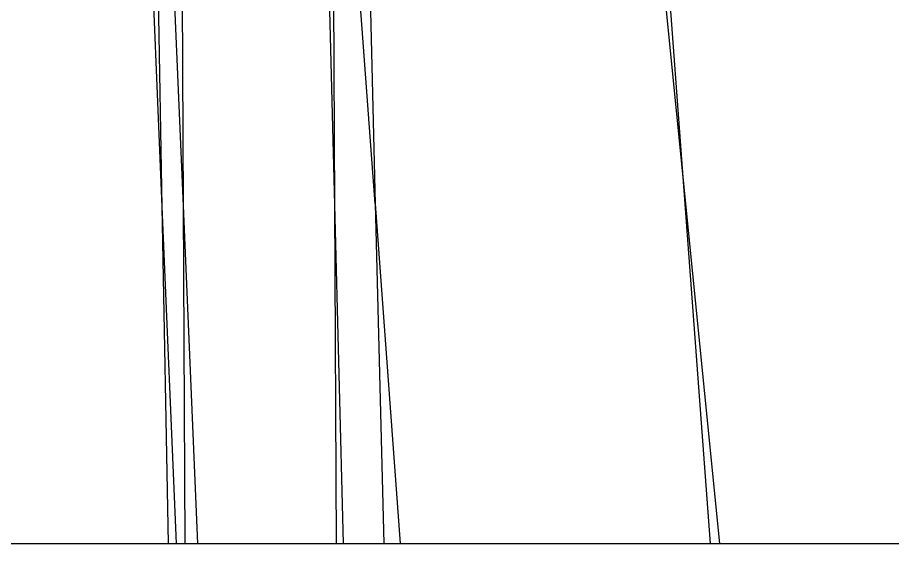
# Model space of a CAD drawing. Extents: x -24961 to 905641, y -154323 to 635957.
# Drawn here: x 395630.2 to 395761.4, y -104319 to -104240.2 of the extents above; entities that cross this region are included whole.
import ezdxf

# ---------------------------------------------------------------- set-up
doc = ezdxf.new("R2010")
doc.units = 0
doc.header["$LTSCALE"] = 1000
doc.header["$MEASUREMENT"] = 0

msp = doc.modelspace()

# ---------------------------------------------------------------- linework, layer by layer
for p, q in [((395724.03, -104204.49), (395729.98, -104264.15)), ((395725.57, -104204.34), (395729.98, -104264.15)), ((395676.25, -104208.32), (395677.76, -104268.3)), ((395677.47, -104208.3), (395677.76, -104268.3)), ((395683.86, -104268.12), (395679.44, -104208.31)), ((395682.36, -104208.14), (395683.86, -104268.12)), ((395649.34, -104208.64), (395651.88, -104268.58)), ((395650.77, -104208.59), (395651.88, -104268.58)), ((395652.54, -104209), (395655.06, -104268.42)), ((395654.78, -104208.97), (395655.06, -104268.42)), ((395729.98, -104264.15), (395734.04, -104319.04)), ((395729.98, -104264.15), (395735.46, -104319.04)), ((395651.88, -104268.58), (395654.02, -104319.04)), ((395651.88, -104268.58), (395652.81, -104319.04)), ((395655.06, -104268.42), (395657.21, -104319.04)), ((395655.06, -104268.42), (395655.3, -104319.04)), ((395677.76, -104268.3), (395679.03, -104319.04)), ((395677.76, -104268.3), (395678, -104319.04)), ((395683.86, -104268.12), (395687.62, -104319.04)), ((395683.86, -104268.12), (395685.13, -104319.04)), ((395617.51, -104319.04), (395652.81, -104319.04)), ((395652.81, -104319.04), (395654.02, -104319.04)), ((395654.02, -104319.04), (395655.3, -104319.04)), ((395655.3, -104319.04), (395657.21, -104319.04)), ((395657.21, -104319.04), (395678, -104319.04)), ((395678, -104319.04), (395679.03, -104319.04)), ((395679.03, -104319.04), (395685.13, -104319.04)), ((395685.13, -104319.04), (395687.62, -104319.04)), ((395687.62, -104319.04), (395734.04, -104319.04)), ((395734.04, -104319.04), (395735.46, -104319.04)), ((395735.46, -104319.04), (395776.94, -104319.04))]:
    msp.add_line(p, q)

doc.saveas('drawing.dxf')
